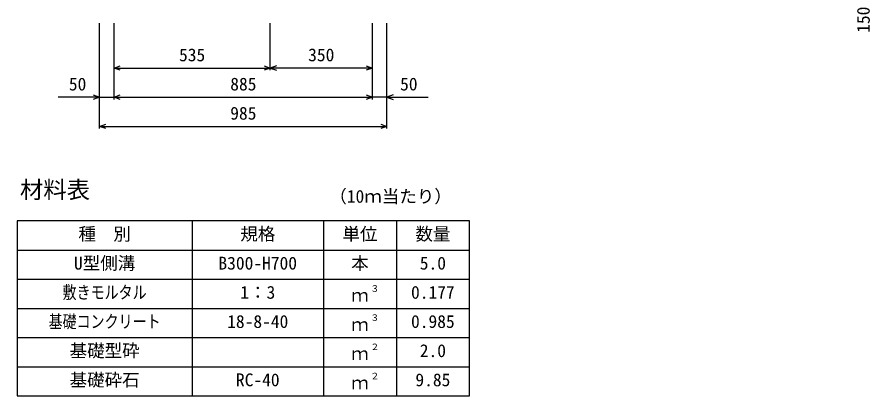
# Model space of a CAD drawing. Units: millimetres, scale not verified. Extents: x -25200 to 25200, y -8910 to 8910.
# Drawn here: x 9060 to 11982, y 601 to 1900 of the extents above; entities that cross this region are included whole.
import ezdxf
from ezdxf.enums import TextEntityAlignment as Align

# ---------------------------------------------------------------- set-up
doc = ezdxf.new("R2010")
doc.units = ezdxf.units.MM
doc.header["$LTSCALE"] = 30
for name, color, linetype, lineweight in [('0-0_DIM', 7, 'Continuous', 25), ('0-3_HYO', 3, 'Continuous', 25), ('0-4_HYO2', 4, 'Continuous', 25), ('0-6_TXT', 7, 'Continuous', 25)]:
    doc.layers.add(name, color=color, linetype=linetype, lineweight=lineweight)
doc.styles.add('ＭＳ ゴシック', font='')
doc.styles.get('ＭＳ ゴシック').set_extended_font_data('MS Gothic')

msp = doc.modelspace()

# ---------------------------------------------------------------- linework, layer by layer
at = {"layer": '0-0_DIM'}
for p, q in [((9342.28, 1517.87), (9342.28, 1879.23)), ((9392.28, 1617.87), (9392.28, 1879.23)), ((9927.28, 1717.87), (9927.28, 1879.23)), ((10277.28, 1617.87), (10277.28, 1879.23)), ((10327.28, 1517.87), (10327.28, 1879.23)), ((9392.28, 1725.37), (9927.28, 1725.37)), ((10277.28, 1725.37), (9927.28, 1725.37)), ((9342.28, 1625.37), (9200.49, 1625.37)), ((9342.28, 1625.37), (9392.28, 1625.37)), ((9392.28, 1625.37), (10277.28, 1625.37)), ((10327.28, 1625.37), (10277.28, 1625.37)), ((10327.28, 1625.37), (10469.07, 1625.37)), ((9342.28, 1525.37), (10327.28, 1525.37))]:
    msp.add_line(p, q, dxfattribs=at)
for points in [[(9413.42, 1717.67), (9392.28, 1725.37), (9413.42, 1733.06)], [(9906.14, 1733.06), (9927.28, 1725.37), (9906.14, 1717.67)], [(9948.42, 1733.06), (9927.28, 1725.37), (9948.42, 1717.67)], [(10256.14, 1733.06), (10277.28, 1725.37), (10256.14, 1717.67)], [(9321.14, 1633.06), (9342.28, 1625.37), (9321.14, 1617.67)], [(9413.42, 1617.67), (9392.28, 1625.37), (9413.42, 1633.06)], [(10256.14, 1633.06), (10277.28, 1625.37), (10256.14, 1617.67)], [(10348.42, 1633.06), (10327.28, 1625.37), (10348.42, 1617.67)], [(9363.42, 1517.67), (9342.28, 1525.37), (9363.42, 1533.06)], [(10306.14, 1533.06), (10327.28, 1525.37), (10306.14, 1517.67)]]:
    msp.add_lwpolyline(points, dxfattribs=at)
at = {"layer": '0-3_HYO'}
for p, q in [((9659.78, 1201.42), (9659.78, 601.42)), ((10109.78, 1201.42), (10109.78, 601.42)), ((10359.78, 1201.42), (10359.78, 601.42)), ((9059.78, 1101.42), (10609.78, 1101.42))]:
    msp.add_line(p, q, dxfattribs=at)
msp.add_lwpolyline([(9059.78, 601.42), (10609.78, 601.42), (10609.78, 1201.42), (9059.78, 1201.42)], close=True, dxfattribs=at)
at = {"layer": '0-4_HYO2'}
for p, q in [((9059.78, 1001.42), (10609.78, 1001.42)), ((9059.78, 901.42), (10609.78, 901.42)), ((9059.78, 801.42), (10609.78, 801.42)), ((9059.78, 701.42), (10609.78, 701.42))]:
    msp.add_line(p, q, dxfattribs=at)

# ---------------------------------------------------------------- texts
at = {"layer": '0-0_DIM', "style": 'ＭＳ ゴシック'}
msp.add_text('150', height=43.99, rotation=90, dxfattribs=at).set_placement((11994.78, 1846.3), align=Align.BOTTOM_LEFT)
for s, p in [('535', (9614.78, 1735.37)), ('350', (10057.28, 1735.37)), ('50', (9237.28, 1635.37)), ('885', (9790.31, 1635.37)), ('50', (10372.28, 1635.37)), ('985', (9790.31, 1535.37))]:
    msp.add_text(s, height=43.99, dxfattribs=at).set_placement(p, align=Align.BOTTOM_LEFT)
at = {"layer": '0-6_TXT', "style": 'ＭＳ ゴシック'}
for s, height, p in [('材料表', 58.65, (9069.78, 1261.42)), ('（10ｍ当たり）', 43.99, (10129.78, 1250.42)), ('種\u3000別', 43.99, (9269.78, 1121.42)), ('規格', 43.99, (9824.78, 1121.42)), ('単位', 43.99, (10174.78, 1121.42)), ('数量', 43.99, (10424.78, 1121.42)), ('U型側溝', 43.99, (9254.78, 1021.42)), ('本', 43.99, (10204.78, 1021.42)), ('B300-H700', 43.99, (9749.78, 1021.42)), ('5.0', 43.99, (10439.78, 1021.42)), ('1：3', 43.99, (9824.78, 921.42)), ('３', 21.99, (10270.32, 951.79)), ('0.177', 43.99, (10409.78, 921.42)), ('ｍ', 43.99, (10204.78, 911.42)), ('18-8-40', 43.99, (9779.78, 821.42)), ('３', 21.99, (10270.32, 851.79)), ('0.985', 43.99, (10409.78, 821.42)), ('ｍ', 43.99, (10204.78, 811.42)), ('基礎型砕', 43.99, (9239.78, 721.42)), ('２', 21.99, (10270.32, 751.79)), ('2.0', 43.99, (10439.78, 721.42)), ('ｍ', 43.99, (10204.78, 711.42)), ('基礎砕石', 43.99, (9239.78, 621.42)), ('RC-40', 43.99, (9809.78, 621.42)), ('２', 21.99, (10270.32, 651.79)), ('9.85', 43.99, (10424.78, 621.42)), ('ｍ', 43.99, (10204.78, 611.42))]:
    msp.add_text(s, height=height, dxfattribs=at).set_placement(p, align=Align.BOTTOM_LEFT)
at = {"layer": '0-6_TXT', "style": 'ＭＳ ゴシック', "width": 0.8}
for s, p in [('敷きモルタル', (9215.78, 921.42)), ('基礎コンクリート', (9167.78, 821.42))]:
    msp.add_text(s, height=43.99, dxfattribs=at).set_placement(p, align=Align.BOTTOM_LEFT)

doc.saveas('drawing.dxf')
